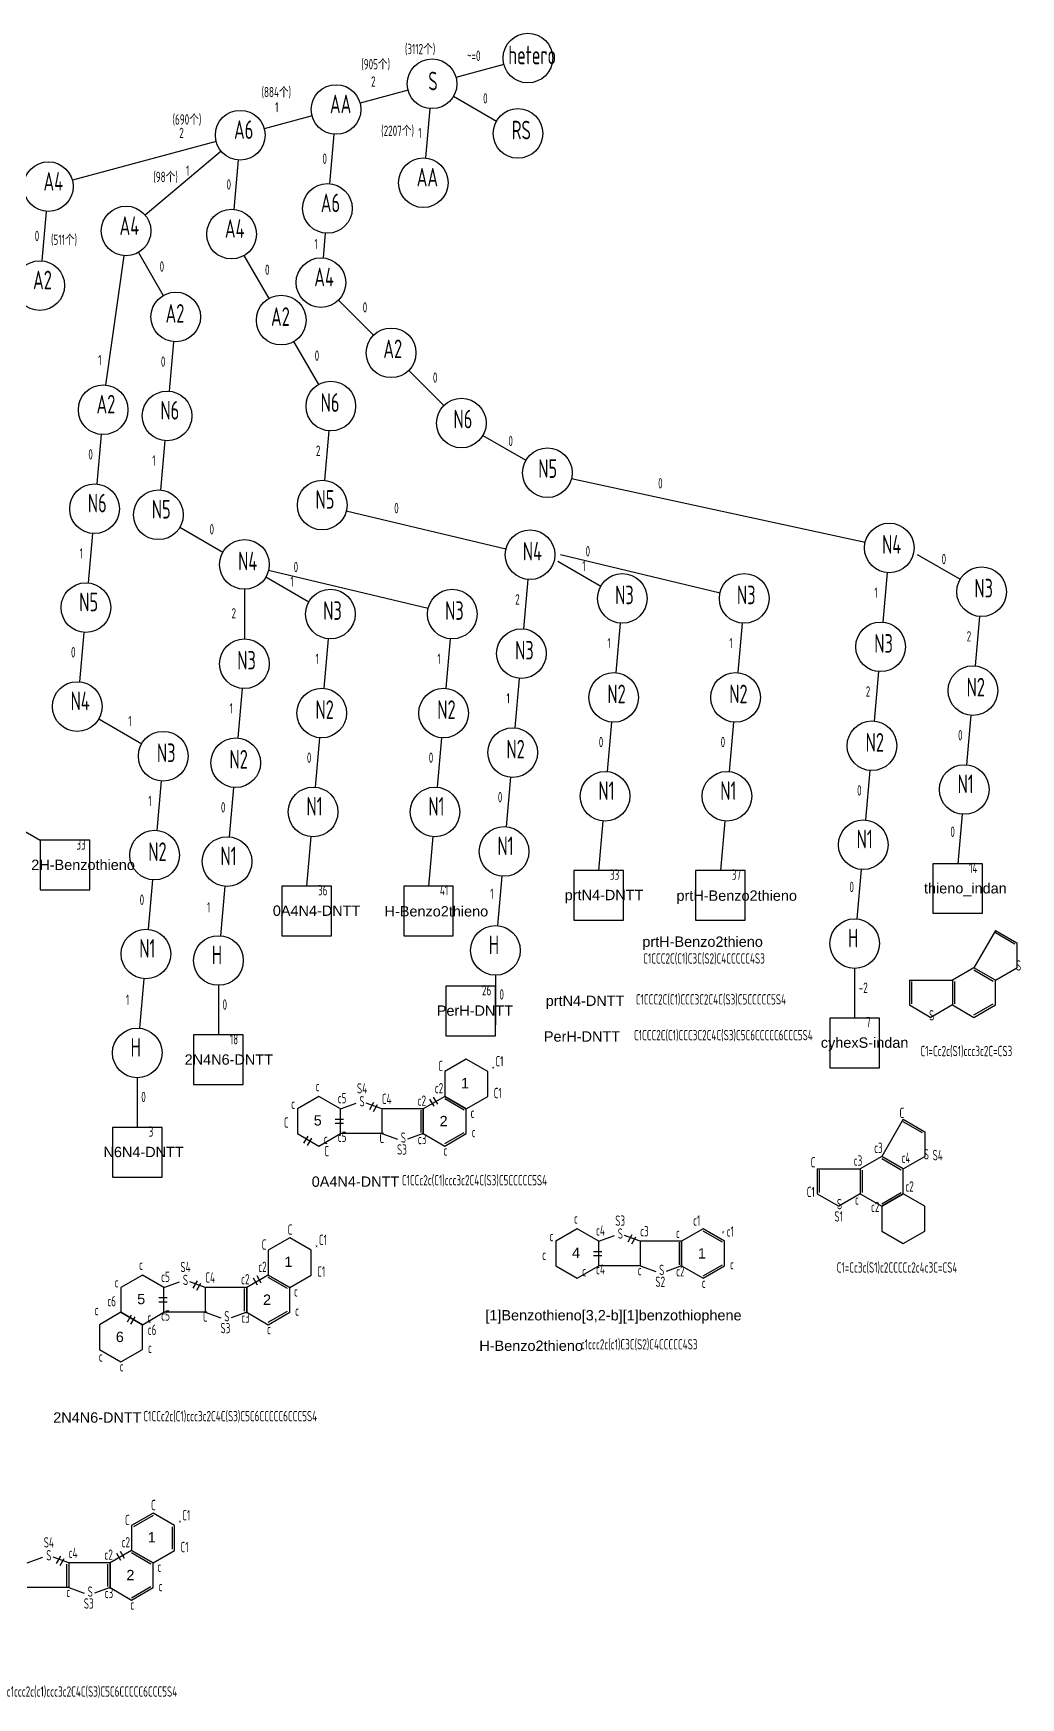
# Model space of a CAD drawing. Header units: millimetres. Extents: x 1948 to 8157, y -969 to 2597.
# Drawn here: x 2745.4 to 2984.1, y 1120.4 to 1522.7 of the extents above; entities that cross this region are included whole.
import ezdxf

# ---------------------------------------------------------------- set-up
doc = ezdxf.new("R2010")
doc.units = ezdxf.units.MM
doc.linetypes.add('ACAD_ISO07W100', pattern=[3, 0, -3])
doc.layers.add('text', color=7, linetype='ACAD_ISO07W100')
doc.layers.add('打断层', color=30, linetype='Continuous')
doc.styles.get("Standard").update_dxf_attribs({"font": 'arial.ttf'})
doc.styles.add('text', font='hzs.shx', dxfattribs={"width": 0.75, "bigfont": 'hztx.shx'})

msp = doc.modelspace()

# ---------------------------------------------------------------- linework, layer by layer
for p, q in [((2859.17, 1515.17), (2847.58, 1512.06)), ((2835.99, 1508.96), (2824.4, 1505.85)), ((2846.98, 1507.51), (2857.37, 1501.51)), ((2812.81, 1502.74), (2801.22, 1499.64)), ((2841.26, 1504.53), (2840.22, 1492.58)), ((2789.63, 1496.53), (2754.85, 1487.21)), ((2818.08, 1498.32), (2817.04, 1486.37)), ((2790.83, 1494.23), (2772.44, 1478.8)), ((2794.9, 1492.11), (2793.85, 1480.15)), ((2748.53, 1479.68), (2747.49, 1467.73)), ((2815.99, 1474.41), (2815.47, 1468.43)), ((2767.32, 1468.97), (2762.83, 1437.71)), ((2770.84, 1469.75), (2776.84, 1459.36)), ((2796.33, 1468.98), (2802.33, 1458.59)), ((2819.19, 1458.21), (2827.67, 1449.73)), ((2779.32, 1448.18), (2778.28, 1436.23)), ((2808.33, 1448.2), (2814.33, 1437.8)), ((2836.16, 1441.24), (2844.64, 1432.76)), ((2761.78, 1425.75), (2760.73, 1413.8)), ((2777.23, 1424.27), (2776.18, 1412.32)), ((2816.81, 1426.63), (2815.76, 1414.68)), ((2854.08, 1425.52), (2864.47, 1419.52)), ((2875.51, 1415.12), (2946.48, 1399.73)), ((2821.07, 1407.3), (2859.65, 1398.09)), ((2759.69, 1401.84), (2758.64, 1389.89)), ((2780.86, 1403.34), (2791.25, 1397.34)), ((2872.84, 1396.73), (2911.42, 1387.52)), ((2959.04, 1396.76), (2969.43, 1390.76)), ((2802.28, 1392.95), (2840.85, 1383.74)), ((2872.2, 1395.13), (2882.6, 1389.13)), ((2951.79, 1392.36), (2950.75, 1380.4)), ((2796.45, 1388.34), (2796.45, 1376.34)), ((2801.64, 1391.34), (2812.03, 1385.34)), ((2864.96, 1390.72), (2863.91, 1378.77)), ((2887.27, 1380.15), (2886.22, 1368.2)), ((2916.73, 1380.15), (2915.68, 1368.2)), ((2974.1, 1381.79), (2973.06, 1369.83)), ((2757.6, 1377.93), (2756.55, 1365.98)), ((2816.71, 1376.37), (2815.66, 1364.41)), ((2846.17, 1376.37), (2845.12, 1364.41)), ((2949.7, 1368.45), (2948.66, 1356.49)), ((2795.92, 1364.37), (2794.88, 1352.41)), ((2862.87, 1366.81), (2861.82, 1354.86)), ((2761.22, 1357), (2771.62, 1351)), ((2885.18, 1356.24), (2884.13, 1344.29)), ((2914.64, 1356.24), (2913.59, 1344.29)), ((2972.01, 1357.88), (2970.97, 1345.92)), ((2814.62, 1352.46), (2813.57, 1340.5)), ((2844.08, 1352.46), (2843.03, 1340.5)), ((2947.61, 1344.54), (2946.56, 1332.59)), ((2776.29, 1342.03), (2775.24, 1330.07)), ((2793.83, 1340.46), (2792.79, 1328.5)), ((2860.78, 1342.9), (2859.73, 1330.95)), ((2736.7, 1333.68), (2747.09, 1327.68)), ((2883.09, 1332.33), (2882.04, 1320.38)), ((2912.55, 1332.33), (2911.5, 1320.38)), ((2969.92, 1333.97), (2968.87, 1322.02)), ((2812.52, 1328.55), (2811.48, 1316.59)), ((2841.98, 1328.55), (2840.94, 1316.59)), ((2945.52, 1320.63), (2944.47, 1308.68)), ((2774.2, 1318.12), (2773.15, 1306.16)), ((2791.74, 1316.55), (2790.69, 1304.59)), ((2858.68, 1319), (2857.64, 1307.04)), ((2943.95, 1296.7), (2943.95, 1284.7)), ((2772.11, 1294.21), (2771.06, 1282.25)), ((2790.17, 1292.62), (2790.17, 1280.62)), ((2857.12, 1295.06), (2857.12, 1283.06)), ((2770.54, 1270.28), (2770.54, 1258.28)), ((2819.66, 1262.77), (2823.42, 1264.14)), ((2829.66, 1262.77), (2825.9, 1264.14)), ((2839.66, 1262.77), (2829.66, 1262.77)), ((2829.66, 1256.77), (2819.66, 1256.77)), ((2829.66, 1256.77), (2833.42, 1255.4)), ((2839.66, 1256.77), (2835.9, 1255.4)), ((2882.11, 1230.8), (2885.86, 1232.16)), ((2892.11, 1230.8), (2888.35, 1232.16)), ((2902.11, 1230.8), (2892.11, 1230.8)), ((2892.11, 1224.8), (2882.11, 1224.8)), ((2892.11, 1224.8), (2895.86, 1223.43)), ((2902.11, 1224.8), (2898.35, 1223.43)), ((2776.99, 1219.6), (2780.74, 1220.97)), ((2786.99, 1219.6), (2783.23, 1220.97)), ((2796.99, 1219.6), (2786.99, 1219.6)), ((2786.99, 1213.6), (2776.99, 1213.6)), ((2786.99, 1213.6), (2790.74, 1212.23)), ((2796.99, 1213.6), (2793.23, 1212.23)), ((2743.96, 1153.04), (2747.72, 1154.4)), ((2753.96, 1153.04), (2750.2, 1154.4)), ((2763.96, 1153.04), (2753.96, 1153.04)), ((2753.96, 1147.04), (2743.96, 1147.04)), ((2753.96, 1147.04), (2757.72, 1145.67)), ((2763.96, 1147.04), (2760.2, 1145.67))]:
    msp.add_line(p, q)
at = {"color": 1}
for p, q in [((2977.96, 1305.87), (2972.77, 1296.87)), ((2977.96, 1305.87), (2972.77, 1296.87)), ((2977.96, 1305.87), (2983.16, 1302.87)), ((2983.16, 1302.87), (2983.16, 1296.87)), ((2977.96, 1293.87), (2983.16, 1296.87)), ((2977.96, 1293.87), (2983.16, 1296.87)), ((2957.18, 1293.87), (2967.57, 1293.87)), ((2957.18, 1293.87), (2967.57, 1293.87)), ((2957.18, 1293.87), (2957.18, 1287.87)), ((2957.18, 1287.87), (2962.38, 1284.87)), ((2957.18, 1287.87), (2962.38, 1284.87)), ((2967.57, 1287.87), (2962.38, 1284.87)), ((2967.57, 1287.87), (2962.38, 1284.87)), ((2955.69, 1260.24), (2950.49, 1251.24)), ((2955.69, 1260.24), (2950.49, 1251.24)), ((2955.69, 1260.24), (2960.88, 1257.24)), ((2960.88, 1257.24), (2960.88, 1251.24)), ((2955.69, 1248.24), (2960.88, 1251.24)), ((2955.69, 1248.24), (2960.88, 1251.24)), ((2934.9, 1248.24), (2945.29, 1248.24)), ((2934.9, 1248.24), (2945.29, 1248.24)), ((2934.9, 1248.24), (2934.9, 1242.24)), ((2934.9, 1242.24), (2940.1, 1239.24)), ((2934.9, 1242.24), (2940.1, 1239.24)), ((2945.29, 1242.24), (2940.1, 1239.24)), ((2945.29, 1242.24), (2940.1, 1239.24))]:
    msp.add_line(p, q, dxfattribs=at)
for points in [[(2747.09, 1327.68), (2747.09, 1315.68), (2759.09, 1315.68), (2759.09, 1327.68)], [(2876.04, 1320.38), (2876.04, 1308.38), (2888.04, 1308.38), (2888.04, 1320.38)], [(2905.5, 1320.38), (2905.5, 1308.38), (2917.5, 1308.38), (2917.5, 1320.38)], [(2962.87, 1322.02), (2962.87, 1310.02), (2974.87, 1310.02), (2974.87, 1322.02)], [(2805.48, 1316.59), (2805.48, 1304.59), (2817.48, 1304.59), (2817.48, 1316.59)], [(2834.94, 1316.59), (2834.94, 1304.59), (2846.94, 1304.59), (2846.94, 1316.59)], [(2845.12, 1292.45), (2845.12, 1280.45), (2857.12, 1280.45), (2857.12, 1292.45)], [(2937.95, 1284.7), (2937.95, 1272.7), (2949.95, 1272.7), (2949.95, 1284.7)], [(2784.17, 1280.62), (2784.17, 1268.62), (2796.17, 1268.62), (2796.17, 1280.62)], [(2844.86, 1271.77), (2844.86, 1265.77), (2850.05, 1262.77), (2855.25, 1265.77), (2855.25, 1271.77), (2850.05, 1274.77)], [(2809.27, 1262.77), (2809.27, 1256.77), (2814.46, 1253.77), (2819.66, 1256.77), (2819.66, 1262.77), (2814.46, 1265.77)], [(2839.66, 1262.77), (2839.66, 1256.77), (2844.86, 1253.77), (2850.05, 1256.77), (2850.05, 1262.77), (2844.86, 1265.77)], [(2764.54, 1258.28), (2764.54, 1246.28), (2776.54, 1246.28), (2776.54, 1258.28)], [(2802.18, 1228.6), (2802.18, 1222.6), (2807.38, 1219.6), (2812.57, 1222.6), (2812.57, 1228.6), (2807.38, 1231.6)], [(2871.71, 1230.8), (2871.71, 1224.8), (2876.91, 1221.8), (2882.11, 1224.8), (2882.11, 1230.8), (2876.91, 1233.8)], [(2902.11, 1230.8), (2902.11, 1224.8), (2907.3, 1221.8), (2912.5, 1224.8), (2912.5, 1230.8), (2907.3, 1233.8)], [(2766.59, 1219.6), (2766.59, 1213.6), (2771.79, 1210.6), (2776.99, 1213.6), (2776.99, 1219.6), (2771.79, 1222.6)], [(2796.99, 1219.6), (2796.99, 1213.6), (2802.18, 1210.6), (2807.38, 1213.6), (2807.38, 1219.6), (2802.18, 1222.6)], [(2761.4, 1210.6), (2761.4, 1204.6), (2766.59, 1201.6), (2771.79, 1204.6), (2771.79, 1210.6), (2766.59, 1213.6)], [(2769.15, 1162.04), (2769.15, 1156.04), (2774.35, 1153.04), (2779.54, 1156.04), (2779.54, 1162.04), (2774.35, 1165.04)], [(2763.96, 1153.04), (2763.96, 1147.04), (2769.15, 1144.04), (2774.35, 1147.04), (2774.35, 1153.04), (2769.15, 1156.04)]]:
    msp.add_lwpolyline(points, close=True)
for points in [[(2982.66, 1302.58), (2977.96, 1305.29)], [(2977.46, 1293.58), (2972.77, 1296.29)], [(2977.46, 1293.58), (2972.77, 1296.29)], [(2957.68, 1293.58), (2957.68, 1288.16)], [(2968.07, 1293.58), (2968.07, 1288.16)], [(2968.07, 1293.58), (2968.07, 1288.16)], [(2972.77, 1285.45), (2977.46, 1288.16)], [(2972.77, 1285.45), (2977.46, 1288.16)], [(2960.38, 1256.95), (2955.69, 1259.66)], [(2935.4, 1247.95), (2935.4, 1242.53)], [(2945.79, 1247.95), (2945.79, 1242.53)], [(2945.79, 1247.95), (2945.79, 1242.53)], [(2955.19, 1247.95), (2950.49, 1250.66)], [(2955.19, 1247.95), (2950.49, 1250.66)], [(2950.49, 1239.82), (2955.19, 1242.53)], [(2950.49, 1239.82), (2955.19, 1242.53)]]:
    msp.add_lwpolyline(points, dxfattribs=at)
for points in [[(2967.57, 1287.87), (2972.77, 1284.87), (2977.96, 1287.87), (2977.96, 1293.87), (2972.77, 1296.87), (2967.57, 1293.87)], [(2967.57, 1287.87), (2972.77, 1284.87), (2977.96, 1287.87), (2977.96, 1293.87), (2972.77, 1296.87), (2967.57, 1293.87)], [(2945.29, 1242.24), (2950.49, 1239.24), (2955.69, 1242.24), (2955.69, 1248.24), (2950.49, 1251.24), (2945.29, 1248.24)], [(2945.29, 1242.24), (2950.49, 1239.24), (2955.69, 1242.24), (2955.69, 1248.24), (2950.49, 1251.24), (2945.29, 1248.24)], [(2950.49, 1233.24), (2955.69, 1230.24), (2960.88, 1233.24), (2960.88, 1239.24), (2955.69, 1242.24), (2950.49, 1239.24)]]:
    msp.add_lwpolyline(points, close=True, dxfattribs=at)
for points in [[(2849.55, 1262.48), (2844.86, 1265.19)], [(2829.66, 1262.77), (2829.66, 1256.77)], [(2839.16, 1257.06), (2839.16, 1262.48)], [(2839.66, 1256.77), (2839.66, 1262.77)], [(2844.86, 1254.35), (2849.55, 1257.06)], [(2912, 1230.51), (2907.3, 1233.22)], [(2892.11, 1230.8), (2892.11, 1224.8)], [(2901.61, 1225.09), (2901.61, 1230.51)], [(2902.11, 1224.8), (2902.11, 1230.8)], [(2907.3, 1222.37), (2912, 1225.09)], [(2786.99, 1219.6), (2786.99, 1213.6)], [(2796.49, 1213.89), (2796.49, 1219.31)], [(2796.99, 1213.6), (2796.99, 1219.6)], [(2806.88, 1219.31), (2802.18, 1222.02)], [(2802.18, 1211.18), (2806.88, 1213.89)], [(2774.35, 1164.46), (2769.65, 1161.75)], [(2779.04, 1156.33), (2779.04, 1161.75)], [(2773.85, 1152.75), (2769.15, 1155.46)], [(2753.46, 1152.75), (2753.46, 1147.33)], [(2753.96, 1153.04), (2753.96, 1147.04)], [(2763.46, 1147.33), (2763.46, 1152.75)], [(2763.96, 1147.04), (2763.96, 1153.04)], [(2769.15, 1144.61), (2773.85, 1147.33)]]:
    msp.add_lwpolyline(points)
for centre in [(2864.97, 1516.72), (2841.79, 1510.51), (2818.6, 1504.3), (2795.42, 1498.09), (2862.57, 1498.51), (2839.69, 1486.6), (2749.06, 1485.66), (2816.51, 1480.39), (2767.84, 1474.94), (2793.33, 1474.18), (2814.94, 1462.46), (2746.97, 1461.75), (2779.84, 1454.16), (2805.33, 1453.39), (2831.91, 1445.49), (2762.3, 1431.73), (2777.75, 1430.25), (2817.33, 1432.61), (2848.88, 1428.52), (2869.67, 1416.52), (2760.21, 1407.82), (2775.66, 1406.34), (2815.24, 1408.7), (2952.32, 1398.33), (2796.45, 1394.34), (2865.48, 1396.7), (2887.79, 1386.13), (2917.25, 1386.13), (2974.63, 1387.76), (2758.12, 1383.91), (2817.23, 1382.34), (2846.69, 1382.34), (2950.22, 1374.43), (2950.22, 1374.43), (2796.45, 1370.34), (2863.39, 1372.79), (2863.39, 1372.79), (2885.7, 1362.22), (2885.7, 1362.22), (2915.16, 1362.22), (2915.16, 1362.22), (2972.53, 1363.86), (2972.53, 1363.86), (2756.03, 1360), (2815.14, 1358.43), (2815.14, 1358.43), (2844.6, 1358.43), (2844.6, 1358.43), (2948.13, 1350.52), (2948.13, 1350.52), (2776.81, 1348), (2794.35, 1346.43), (2794.35, 1346.43), (2861.3, 1348.88), (2861.3, 1348.88), (2883.61, 1338.31), (2913.07, 1338.31), (2970.44, 1339.95), (2813.05, 1334.53), (2842.51, 1334.53), (2946.04, 1326.61), (2774.72, 1324.09), (2774.72, 1324.09), (2792.26, 1322.53), (2859.21, 1324.97), (2943.95, 1302.7), (2772.63, 1300.19), (2790.17, 1298.62), (2857.12, 1301.06), (2770.54, 1276.28)]:
    msp.add_circle(centre, 6)
at = {"layer": '打断层'}
for p, q in [((2826.75, 1262.61), (2827.75, 1264.34)), ((2827.61, 1262.11), (2828.61, 1263.84)), ((2841.22, 1265.12), (2842.22, 1263.39)), ((2842.09, 1265.62), (2843.09, 1263.89)), ((2818.41, 1260.3), (2820.41, 1260.3)), ((2818.41, 1259.3), (2820.41, 1259.3)), ((2810.83, 1254.43), (2811.83, 1256.16)), ((2811.7, 1253.93), (2812.7, 1255.66)), ((2889.19, 1230.64), (2890.19, 1232.37)), ((2890.06, 1230.14), (2891.06, 1231.87)), ((2880.86, 1228.32), (2882.86, 1228.32)), ((2880.86, 1227.32), (2882.86, 1227.32)), ((2784.07, 1219.44), (2785.07, 1221.17)), ((2784.94, 1218.94), (2785.94, 1220.67)), ((2798.55, 1221.95), (2799.55, 1220.21)), ((2799.41, 1222.45), (2800.41, 1220.71)), ((2775.74, 1217.13), (2777.74, 1217.13)), ((2775.74, 1216.13), (2777.74, 1216.13)), ((2768.16, 1211.25), (2769.16, 1212.99)), ((2769.02, 1210.75), (2770.02, 1212.49)), ((2751.04, 1152.87), (2752.04, 1154.61)), ((2765.52, 1155.38), (2766.52, 1153.65)), ((2766.39, 1155.88), (2767.39, 1154.15)), ((2751.91, 1152.37), (2752.91, 1154.11))]:
    msp.add_line(p, q, dxfattribs=at)

# ---------------------------------------------------------------- texts
at = {"layer": 'text', "style": 'text', "width": 0.75}
for s, height, p in [('(905个)', 2.5, (2824.69, 1514)), ('(3112个)', 2.5, (2835.23, 1517.67)), ('~=0', 2.5, (2850.24, 1516.03)), ('hetero', 4.5, (2860.23, 1515.23)), ('S', 4.5, (2840.89, 1508.94)), ('(884个)', 2.5, (2800.58, 1507.26)), ('2', 2.5, (2827.05, 1509.81)), ('1', 2.5, (2803.87, 1503.6)), ('AA', 4.5, (2817.11, 1503.39)), ('0', 2.5, (2854.14, 1505.75)), ('(690个)', 2.5, (2779.07, 1500.64)), ('A6', 4.5, (2793.93, 1497.18)), ('(2207个)', 2.5, (2829.5, 1497.92)), ('RS', 4.5, (2861.05, 1497.08)), ('2', 2.5, (2780.69, 1497.39)), ('1', 2.5, (2838.48, 1497.36)), ('0', 2.5, (2815.3, 1491.15)), ('A4', 4.5, (2747.87, 1484.68)), ('(98个)', 2.5, (2774.42, 1486.77)), ('1', 2.5, (2782.34, 1488.28)), ('AA', 4.5, (2838.08, 1485.7)), ('0', 2.5, (2792.12, 1484.94)), ('A6', 4.5, (2814.9, 1479.49)), ('A4', 4.5, (2766.26, 1473.97)), ('A4', 4.5, (2791.72, 1473.28)), ('0', 2.5, (2745.75, 1472.51)), ('(511个)', 2.5, (2749.69, 1471.58)), ('1', 2.5, (2813.37, 1470.54)), ('A2', 4.5, (2745.35, 1460.85)), ('0', 2.5, (2775.94, 1465.11)), ('0', 2.5, (2801.42, 1464.34)), ('A4', 4.5, (2813.33, 1461.56)), ('A2', 4.5, (2777.38, 1452.77)), ('A2', 4.5, (2802.87, 1452)), ('0', 2.5, (2825.03, 1455.23)), ('A2', 4.5, (2830.02, 1444.2)), ('1', 2.5, (2761.09, 1442.49)), ('0', 2.5, (2776.25, 1442.12)), ('0', 2.5, (2813.42, 1443.56)), ('0', 2.5, (2842, 1438.26)), ('A2', 4.5, (2760.69, 1430.83)), ('N6', 4.5, (2776.14, 1429.35)), ('N6', 4.5, (2814.87, 1431.21)), ('N6', 4.5, (2846.99, 1427.23)), ('0', 2.5, (2860.25, 1422.95)), ('0', 2.5, (2758.71, 1419.69)), ('1', 2.5, (2774.16, 1418.21)), ('2', 2.5, (2813.73, 1420.57)), ('N5', 4.5, (2867.47, 1415.26)), ('N5', 4.5, (2813.63, 1407.8)), ('0', 2.5, (2896.44, 1412.71)), ('N6', 4.5, (2758.6, 1406.92)), ('N5', 4.5, (2774.05, 1405.44)), ('0', 2.5, (2832.64, 1406.71)), ('0', 2.5, (2788.01, 1401.58)), ('N4', 4.5, (2950.58, 1396.93)), ('1', 2.5, (2756.61, 1395.78)), ('N4', 4.5, (2794.92, 1392.91)), ('N4', 4.5, (2863.74, 1395.29)), ('0', 2.5, (2878.91, 1396.27)), ('0', 2.5, (2964.97, 1394.39)), ('0', 2.5, (2808.34, 1392.48)), ('1', 2.5, (2878.13, 1392.75)), ('1', 2.5, (2807.57, 1388.97)), ('N3', 4.5, (2886.05, 1384.72)), ('N3', 4.5, (2915.51, 1384.72)), ('1', 2.5, (2948.72, 1386.29)), ('N3', 4.5, (2972.89, 1386.36)), ('N5', 4.5, (2756.51, 1383.01)), ('N3', 4.5, (2815.49, 1380.94)), ('N3', 4.5, (2844.95, 1380.94)), ('2', 2.5, (2861.89, 1384.66)), ('2', 2.5, (2793.33, 1381.29)), ('N3', 4.5, (2861.87, 1371.36)), ('1', 2.5, (2884.2, 1374.09)), ('1', 2.5, (2913.66, 1374.09)), ('N3', 4.5, (2948.7, 1373)), ('2', 2.5, (2971.03, 1375.72)), ('0', 2.5, (2754.52, 1371.87)), ('N3', 4.5, (2794.71, 1368.94)), ('1', 2.5, (2813.63, 1370.3)), ('1', 2.5, (2843.09, 1370.3)), ('N2', 4.5, (2884.18, 1360.79)), ('N2', 4.5, (2913.64, 1360.79)), ('2', 2.5, (2946.63, 1362.39)), ('N2', 4.5, (2971.01, 1362.43)), ('N4', 4.5, (2754.42, 1359.1)), ('1', 2.5, (2792.85, 1358.3)), ('N2', 4.5, (2813.61, 1357)), ('N2', 4.5, (2843.07, 1357)), ('1', 2.5, (2859.79, 1360.75)), ('1', 2.5, (2768.38, 1355.24)), ('N2', 4.5, (2859.77, 1347.45)), ('0', 2.5, (2882.1, 1350.18)), ('0', 2.5, (2911.56, 1350.18)), ('N2', 4.5, (2946.61, 1349.09)), ('0', 2.5, (2968.94, 1351.82)), ('N3', 4.5, (2775.29, 1346.57)), ('N2', 4.5, (2792.83, 1345)), ('0', 2.5, (2811.54, 1346.39)), ('0', 2.5, (2841, 1346.39)), ('N1', 4.5, (2882, 1337.41)), ('N1', 4.5, (2911.46, 1337.41)), ('0', 2.5, (2944.54, 1338.48)), ('N1', 4.5, (2968.83, 1339.05)), ('1', 2.5, (2773.22, 1335.96)), ('0', 2.5, (2790.76, 1334.39)), ('N1', 4.5, (2811.44, 1333.63)), ('N1', 4.5, (2840.9, 1333.63)), ('0', 2.5, (2857.7, 1336.84)), ('33', 2.5, (2755.84, 1325.41)), ('N1', 4.5, (2857.6, 1324.07)), ('N1', 4.5, (2944.43, 1325.71)), ('0', 2.5, (2967.09, 1328.49)), ('N2', 4.5, (2773.2, 1322.66)), ('N1', 4.5, (2790.65, 1321.63)), ('33', 2.5, (2884.8, 1318.11)), ('37', 2.5, (2914.26, 1318.11)), ('14', 2.5, (2971.63, 1319.75)), ('36', 2.5, (2814.23, 1314.33)), ('41', 2.5, (2843.69, 1314.33)), ('1', 2.5, (2855.86, 1313.51)), ('0', 2.5, (2942.69, 1315.15)), ('0', 2.5, (2771.12, 1312.05)), ('1', 2.5, (2787.41, 1310.21)), ('N1', 4.5, (2771.02, 1299.29)), ('H', 4.5, (2855.5, 1300.16)), ('H', 4.5, (2942.34, 1301.8)), ('H', 4.5, (2788.56, 1297.72)), ('C1CCC2C(C1)C3C(S2)C4CCCCC4S3', 2.5, (2892.84, 1297.87)), ('26', 2.5, (2853.87, 1290.18)), ('0', 2.5, (2858.09, 1289.17)), ('-2', 2.5, (2944.93, 1290.8)), ('1', 2.5, (2767.78, 1287.87)), ('0', 2.5, (2791.15, 1286.72)), ('C1CCC2C(C1)CCC3C2C4C(S3)C5CCCCC5S4', 2.5, (2891.05, 1287.98)), ('7', 2.5, (2946.7, 1282.43)), ('H', 4.5, (2768.93, 1275.38)), ('18', 2.5, (2792.93, 1278.35)), ('C1CCC2C(C1)CCC3C2C4C(S3)C5C6CCCCC6CCC5S4', 2.5, (2890.61, 1279.33)), ('C1', 2.5, (2857.11, 1273.02)), ('C1=Cc2c(S1)ccc3c2C=CS3', 2.5, (2959.85, 1275.49)), ('C', 2.5, (2843.3, 1271.87)), ('c', 2.5, (2813.65, 1267.01)), ('S4', 2.5, (2823.64, 1266.46)), ('c2', 2.5, (2842.46, 1266.51)), ('C1', 2.5, (2856.7, 1265.34)), ('0', 2.5, (2771.51, 1264.38)), ('c', 2.5, (2807.74, 1262.75)), ('c5', 2.5, (2818.99, 1264.1)), ('S', 2.5, (2824.24, 1263.34)), ('C4', 2.5, (2829.65, 1263.91)), ('c2', 2.5, (2838.31, 1263.5)), ('C', 2.5, (2805.97, 1258.21)), ('c', 2.5, (2851.1, 1260.57)), ('C', 2.5, (2954.78, 1260.54)), ('3', 2.5, (2773.29, 1256.01)), ('c', 2.5, (2815.63, 1254.25)), ('c5', 2.5, (2819, 1254.76)), ('C', 2.5, (2829.08, 1254.49)), ('c3', 2.5, (2838.35, 1254.22)), ('c', 2.5, (2851.38, 1255.91)), ('C', 2.5, (2815.75, 1251.3)), ('S3', 2.5, (2833.32, 1251.7)), ('c', 2.5, (2844.55, 1251.45)), ('C', 2.5, (2933.33, 1248.59)), ('c3', 2.5, (2943.72, 1249)), ('c3', 2.5, (2948.67, 1252.1)), ('c4', 2.5, (2955.28, 1249.69)), ('S4', 2.5, (2962.79, 1250.32)), ('C1CCc2c(C1)ccc3c2C4C(S3)C5CCCCC5S4', 2.5, (2834.49, 1244.26)), ('C1', 2.5, (2932.37, 1241.43)), ('c2', 2.5, (2956.19, 1242.76)), ('c', 2.5, (2944.03, 1239.57)), ('c2', 2.5, (2947.9, 1237.81)), ('c', 2.5, (2876.09, 1235.03)), ('S3', 2.5, (2886.08, 1234.49)), ('c1', 2.5, (2904.9, 1234.53)), ('S1', 2.5, (2939.04, 1235.52)), ('C', 2.5, (2800.62, 1228.7)), ('C', 2.5, (2806.9, 1232.32)), ('C1', 2.5, (2814.43, 1229.85)), ('c', 2.5, (2870.19, 1230.77)), ('c4', 2.5, (2881.43, 1232.13)), ('S', 2.5, (2886.69, 1231.37)), ('c3', 2.5, (2892.1, 1231.94)), ('c', 2.5, (2900.75, 1231.53)), ('c1', 2.5, (2913, 1231.89)), ('c', 2.5, (2868.41, 1226.23)), ('c', 2.5, (2770.97, 1223.83)), ('c5', 2.5, (2776.31, 1220.93)), ('S4', 2.5, (2780.96, 1223.29)), ('C4', 2.5, (2786.98, 1220.74)), ('c2', 2.5, (2799.78, 1223.33)), ('C1', 2.5, (2814.02, 1222.17)), ('c', 2.5, (2878.08, 1222.28)), ('c4', 2.5, (2881.44, 1222.78)), ('c', 2.5, (2891.52, 1222.51)), ('c2', 2.5, (2900.8, 1222.25)), ('c', 2.5, (2913.83, 1223.93)), ('C1=Cc3c(S1)c2CCCCc2c4c3C=CS4', 2.5, (2939.61, 1223.18)), ('c', 2.5, (2765.07, 1219.58)), ('S', 2.5, (2781.57, 1220.17)), ('c2', 2.5, (2795.63, 1220.33)), ('c', 2.5, (2808.43, 1217.4)), ('S2', 2.5, (2895.77, 1219.73)), ('c', 2.5, (2907, 1219.47)), ('c6', 2.5, (2763.29, 1215.04)), ('c', 2.5, (2760.22, 1212.87)), ('c', 2.5, (2772.96, 1211.08)), ('c5', 2.5, (2776.32, 1211.58)), ('C', 2.5, (2786.4, 1211.32)), ('S3', 2.5, (2790.65, 1208.53)), ('c3', 2.5, (2795.67, 1211.05)), ('c', 2.5, (2808.7, 1212.74)), ('c6', 2.5, (2773.07, 1208.13)), ('c', 2.5, (2801.88, 1208.28)), ('c1ccc2c(c1)C3C(S2)C4CCCCC4S3', 2.5, (2877.77, 1204.6)), ('c', 2.5, (2761.25, 1201.64)), ('c', 2.5, (2773.12, 1203.74)), ('c', 2.5, (2766.29, 1199.28)), ('C1CCc2c(C1)ccc3c2C4C(S3)C5C6CCCCC6CCC5S4', 2.5, (2772.01, 1187.25)), ('C', 2.5, (2773.87, 1165.76)), ('C', 2.5, (2767.59, 1162.14)), ('C1', 2.5, (2781.4, 1163.28)), ('S4', 2.5, (2747.93, 1156.72)), ('c2', 2.5, (2766.75, 1156.77)), ('S', 2.5, (2748.54, 1153.61)), ('c4', 2.5, (2753.95, 1154.18)), ('c2', 2.5, (2762.6, 1153.77)), ('C1', 2.5, (2780.99, 1155.61)), ('c', 2.5, (2775.4, 1150.84)), ('c', 2.5, (2753.37, 1144.75)), ('c3', 2.5, (2762.65, 1144.49)), ('c', 2.5, (2775.68, 1146.17)), ('S3', 2.5, (2757.62, 1141.97)), ('c', 2.5, (2768.85, 1141.71)), ('c1ccc2c(c1)ccc3c2C4C(S3)C5C6CCCCC6CCC5S4', 2.5, (2738.98, 1120.69))]:
    msp.add_text(s, height=height, dxfattribs=at).set_placement(p)
at = {"layer": 'text'}
for s, height, p in [('2H-Benzothieno', 2.5, (2744.92, 1320.49)), ('prtN4-DNTT', 2.5, (2873.87, 1313.2)), ('prtH-Benzo2thieno', 2.5, (2900.88, 1313.05)), ('0A4N4-DNTT', 2.5, (2803.31, 1309.41)), ('H-Benzo2thieno', 2.5, (2830.32, 1309.26)), ('prtH-Benzo2thieno', 2.5, (2892.64, 1301.92)), ('PerH-DNTT', 2.5, (2842.95, 1285.26)), ('prtN4-DNTT', 2.5, (2869.28, 1287.64)), ('PerH-DNTT', 2.5, (2868.83, 1279)), ('2N4N6-DNTT', 2.5, (2782, 1273.43)), ('*', 1.2, (2856.23, 1271.86)), ('1', 2.5, (2848.78, 1267.72)), ('5', 2.5, (2813.2, 1258.72)), ('2', 2.5, (2843.61, 1258.56)), ('N6N4-DNTT', 2.5, (2762.37, 1251.09)), ('0A4N4-DNTT', 2.5, (2812.71, 1243.92)), ('*', 1.2, (2911.81, 1232.07)), ('1', 2.5, (2806.11, 1224.55)), ('*', 1.2, (2813.56, 1228.69)), ('4', 2.5, (2875.64, 1226.74)), ('1', 2.5, (2906.06, 1226.59)), ('5', 2.5, (2770.52, 1215.55)), ('2', 2.5, (2800.94, 1215.39)), ('[1]Benzothieno[3,2-b][1]benzothiophene', 2.5, (2854.68, 1211.63)), ('6', 2.5, (2765.35, 1206.39)), ('H-Benzo2thieno', 2.5, (2853.22, 1204.26)), ('2N4N6-DNTT', 2.5, (2750.23, 1186.91)), ('*', 1.2, (2780.53, 1162.12)), ('1', 2.5, (2773.08, 1157.98)), ('2', 2.5, (2767.91, 1148.83))]:
    msp.add_text(s, height=height, dxfattribs=at).set_placement(p)
at = {"layer": 'text', "color": 1}
for s, p in [('thieno_indan', (2960.7, 1314.83)), ('cyhexS-indan', (2935.78, 1277.52))]:
    msp.add_text(s, height=2.5, dxfattribs=at).set_placement(p)
at = {"layer": 'text', "color": 1, "style": 'text', "width": 0.75}
for p in [(2982.94, 1296.17), (2961.94, 1284.12), (2960.66, 1250.54), (2939.66, 1238.48)]:
    msp.add_text('S', height=2.5, rotation=360, dxfattribs=at).set_placement(p)
at = {"layer": 'text', "style": 'text', "width": 0.75}
for p in [(2834.24, 1254.56), (2896.69, 1222.59), (2791.57, 1211.39), (2758.54, 1144.83)]:
    msp.add_text('S', height=2.5, rotation=360, dxfattribs=at).set_placement(p)

doc.saveas('drawing.dxf')
